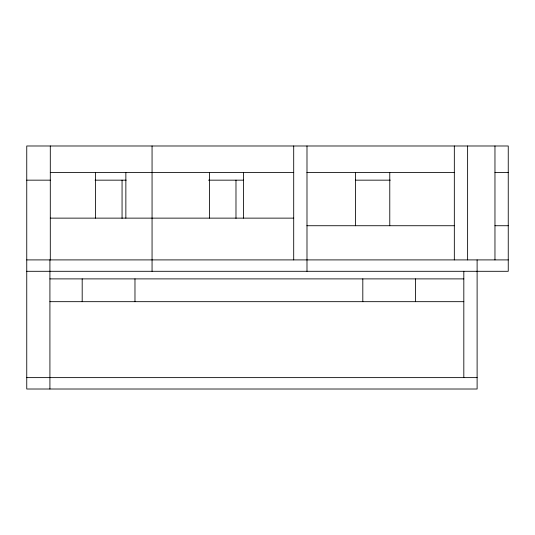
<?xml version="1.0" encoding="UTF-8"?>
<svg xmlns="http://www.w3.org/2000/svg" width="535" height="535" viewBox="0 0 535 535"><rect width="100%" height="100%" fill="white"/><g stroke="black" fill="none" stroke-linecap="round" stroke-linejoin="round"><path stroke-width="0.8" d="M50.297 172.564L293.702 172.564M306.903 172.564L454.329 172.564M494.962 172.564L508.25 172.564M26.75 180.161L50.297 180.161M95.096 180.161L126.186 180.161M208.503 180.161L243.545 180.161M355.374 180.161L390.303 180.161M50.297 218.133L293.702 218.133M306.903 225.73L454.329 225.73M494.962 225.73L508.25 225.73M26.75 259.903L508.25 259.903M26.75 271.298L477.113 271.298M477.327 271.298L508.25 271.298L508.25 145.988L26.75 145.988L26.75 389.012L477.113 389.012L477.113 259.903M49.915 278.889L463.818 278.889M49.915 301.673L463.818 301.673M26.75 377.623L477.113 377.623M494.962 145.988L494.962 259.903M467.617 145.988L467.617 259.903M463.818 271.298L463.818 377.623M454.329 145.988L454.329 259.903M415.595 278.889L415.595 301.673M389.774 172.564L389.774 225.73M362.81 278.889L362.81 301.673M355.601 172.564L355.601 225.73M306.99 145.988L306.99 271.298M293.702 145.988L293.702 259.903M243.579 172.564L243.579 218.133M235.982 180.161L235.982 218.374M209.399 172.564L209.399 218.133M152.06 145.988L152.06 271.298M134.974 278.889L134.974 301.673M125.859 172.564L125.859 218.133M122.06 180.161L122.06 218.374M95.484 172.564L95.484 218.133M82.189 278.889L82.189 301.673M50.297 145.988L50.297 259.903M49.915 259.903L49.915 389.012"/></g></svg>
